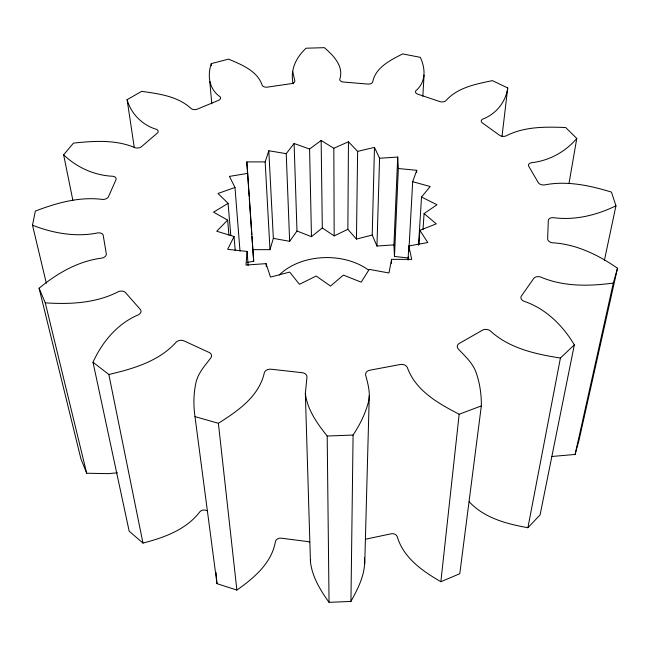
<?xml version="1.0" encoding="UTF-8"?>
<svg xmlns="http://www.w3.org/2000/svg" width="650" height="650" viewBox="0 0 650 650"><rect width="100%" height="100%" fill="white"/><g stroke="black" fill="none" stroke-linecap="round" stroke-linejoin="round"><path stroke-width="0.97" d="M348.457 141.773L357.63 151.385L374.481 147.388L372.214 235.04L356.444 239.078L347.864 229.312L348.457 141.773L333.832 148.273L321.149 140.457L309.571 149.045L311.48 236.657L296.985 231.018L294.101 143.504L309.571 149.045M292.719 71.573L294.799 80.738A4.477 2.567 -1.6 0 1 290.964 83.704L267.857 87.059A4.493 2.584 -2.3 0 1 262.275 85.459C257.327 70.688 241.637 64.781 228.597 59.118L211.274 63.619C207.252 75.774 208.983 89.017 220.098 96.817A4.566 2.641 -3.8 0 1 218.189 100.482L197.763 108.948A4.607 2.689 -4.5 0 1 191.319 108.713C177.938 96.2 159.047 93.819 141.7 91.349L127.099 99.661C131.089 113.953 142.407 125.182 156.618 129.415A4.737 2.811 -5.9 0 1 156.983 133.372L141.806 146.404A4.81 2.876 -6.6 0 1 135.176 147.745C115.659 139.441 94.047 140.936 73.474 143.106L63.627 154.822C76.96 167.546 94.486 175.476 112.986 176.272A4.981 3.063 -7.8 0 1 115.862 179.993L108.591 196.438A5.07 3.152 -8.3 0 1 102.643 199.444C79.528 196.454 56.712 202.906 35.328 211.088L32.5 225.217C53.211 233.309 75.871 237.364 97.947 232.871A5.265 3.388 -9.2 0 1 103.277 235.698L106.251 253.549A5.354 3.502 -9.5 0 1 102.042 258.082C78.325 260.999 57.224 273.26 39.089 288.226L45.281 302.859C70.086 304.444 95.948 303.29 118.479 291.631A5.533 3.762 -9.6 0 1 125.734 292.858L140.067 309.148A5.606 3.876 -9.3 0 1 138.645 314.697C117.487 323.513 102.318 341.778 92.999 362.221L108.843 374.489C133.25 368.753 159.023 361.359 176.353 341.981A5.728 4.111 -8 0 1 184.381 341.039L208.756 352.292A5.777 4.201 -7 0 1 210.787 357.947C204.588 366.056 197.348 373.872 195.609 384.329C193.489 394.948 193.464 405.892 194.976 416.601L218.376 423.288C237.746 411.011 259.179 396.484 264.387 372.499A5.834 4.339 -3.9 0 1 271.546 369.273L301.632 372.621A5.842 4.371 -2.1 0 1 306.963 377.252L305.354 393.421L310.44 561.551C312.049 576.721 320.352 590.176 329.046 602.331L350.943 601.429L353.088 435.045C359.458 425.417 364.748 415.017 367.9 403.886C371.093 394.217 368.071 384.532 365.658 375.099A5.842 4.355 1.9 0 1 370.354 370.11L399.75 364.601A5.826 4.314 3.6 0 1 407.249 367.283C415.521 390.756 438.384 403.447 459.16 414.253L481.341 405.901C481.463 395.111 480.017 384.28 476.613 374.018C473.533 363.716 465.416 356.574 458.307 348.993A5.753 4.152 6.4 0 1 459.591 343.257L482.146 330.387A5.704 4.054 7.3 0 1 490.157 330.752C509.299 348.441 535.494 354.12 560.422 358.044L574.34 344.825C562.632 325.325 545.667 308.466 523.689 301.137A5.566 3.811 8.3 0 1 521.601 295.758L533.569 278.688A5.484 3.689 8.4 0 1 540.508 276.981C563.509 286.78 589.014 286.382 613.324 283.043L617.5 268.214C598.13 254.849 576.217 244.116 552.337 242.767A5.297 3.437 8.1 0 1 547.649 238.574L548.299 220.773A5.216 3.323 7.8 0 1 553.15 217.628C574.803 220.578 596.546 215.288 615.956 205.79L611.431 192.075C589.802 185.502 566.922 180.489 544.326 184.957A5.021 3.104 6.9 0 1 538.127 182.366L528.929 166.603A4.94 3.014 6.3 0 1 531.269 162.744C548.966 160.843 565.289 151.986 576.778 138.466L565.687 127.538C545.537 126.726 524.322 126.433 505.919 135.972A4.769 2.836 5 0 1 499.241 135.054L482.682 123.118A4.704 2.771 4.4 0 1 482.536 119.186C495.983 114.173 505.716 102.115 507.739 87.953L492.359 80.616C475.8 84.11 457.527 87.474 445.754 100.831A4.582 2.665 2.9 0 1 439.433 101.457L418.194 94.307A4.542 2.624 2.2 0 1 415.838 90.789C426.164 82.006 425.587 68.672 420.323 57.338L402.626 53.901C390.496 60.239 375.594 67.202 372.645 82.087A4.485 2.567 0.7 0 1 367.307 84.021L343.939 82.087A4.469 2.559 0 0 1 339.747 79.365C344.118 66.235 333.401 55.453 324.374 47.669L306.061 48.214C296.018 57.631 290.022 69.778 293.118 83.752M356.444 239.078L357.63 151.385M350.943 601.429C358.248 588.087 366.088 573.089 364.423 557.432M364.739 563.981L369.265 395.866M379.576 158.251L397.719 157.056L393.933 244.863L376.959 246.057L379.576 158.251L374.481 147.388M391.406 263.388L391.576 259.366L411.71 259.374L408.817 245.976L427.781 242.539L419.835 230.303L436.288 223.852L424.076 213.582L436.979 204.75L421.533 197.015L430.194 186.526L412.685 181.683L416.739 170.332L398.336 168.521L397.719 157.056M408.785 258.017L394.469 256.474L398.336 168.521M408.046 260.057L408.817 245.976M408.379 259.675L408.541 256.636M408.826 251.574L412.685 181.683M416.618 172.356L416.739 170.332M422.825 96.281L424.076 75.059M418.519 245.164L421.533 197.015M418.949 244.384L419.835 230.303M423.02 229.661L424.076 213.582M294.101 143.504L286.227 153.66L268.816 150.759L265.168 161.907L246.797 161.907L247.691 173.371L229.434 176.402L234.991 187.452L218.018 193.481L228.077 203.361L213.557 212.152L227.646 220.09L216.718 231.221L234.049 236.527L227.671 249.324L247.106 251.436L245.976 265.054L266.086 263.64L270.481 277.079L289.713 272.09L299.431 284.31L316.184 276.031L330.517 286.065L343.419 275.088L361.197 282.165L369.224 269.368L388.984 272.992L391.576 259.366M310.44 561.551L310.602 559.609M365.739 539.159L390.821 533.869A4.964 4.168 5.6 0 1 397.191 536.477C403.39 557.903 422.589 571.114 440.863 581.709L459.16 414.253M502.011 136.338L507.739 87.953M481.341 405.901L459.777 573.739L440.863 581.709M569.002 183.43L576.778 138.466M469.154 501.735C484.348 518.115 506.707 523.916 527.906 527.719L560.422 358.044M574.34 344.825L540.085 514.898L527.906 527.719M604.386 260.398L615.956 205.79M551.891 456.479L575.096 454.456L613.324 283.043M617.5 268.214L579.109 439.814L575.096 454.456M251.899 236.543L252.801 249.657L269.977 249.665L273.349 238.371L268.816 150.759M273.349 238.371L289.648 241.321L296.985 231.018M311.48 236.657L322.303 227.955L321.149 140.457M194.976 416.601L216.962 583.651L236.876 590.07C253.955 578.029 271.757 563.176 275.47 541.344A4.973 4.192 -5.5 0 1 281.548 538.233L307.198 541.507A4.973 4.217 -2.9 0 1 309.619 542.206M322.303 227.955L334.181 235.901L347.864 229.312M92.999 362.221L129.171 531.196L142.976 543.083C164.117 537.582 186.257 529.766 199.964 511.648A4.899 3.998 -11.2 0 1 206.814 510.738M247.073 262.454L253.695 261.259L247.691 173.371M117.398 472.777L108.493 473.655L86.686 473.233L80.909 458.811L39.089 288.226M305.354 393.421C307.296 409.662 317.224 423.581 327.194 436.028L353.088 435.045M372.214 235.04L376.959 246.057M45.281 302.859L86.686 473.233M32.5 225.217L46.321 283.197M63.627 154.822L72.881 200.387M108.843 374.489L142.976 543.083M127.099 99.661L134.306 147.704M216.962 583.651L216.052 572.382M218.376 423.288L236.876 590.07M209.796 81.583L211.803 103.797M211.274 63.619L211.453 65.634M227.646 220.09L228.946 235.146M228.077 203.361L230.799 235.422M234.049 236.527L235.211 250.583M252.801 249.657L253.695 261.259M234.991 187.452L240.004 251.209M247.106 251.436L248.129 265.509M246.797 161.907L248.519 187.127M248.658 189.142L249.137 196.202M249.275 198.218L251.761 234.528M266.086 263.64L266.264 266.654M265.168 161.907L269.977 249.665M393.933 244.863L394.469 256.474M286.227 153.66L289.648 241.321M327.194 436.028L329.046 602.331M333.832 148.273L334.181 235.901M279.264 275.007A57.777 40.544 -0.6 0 1 368.412 270.002"/></g></svg>
